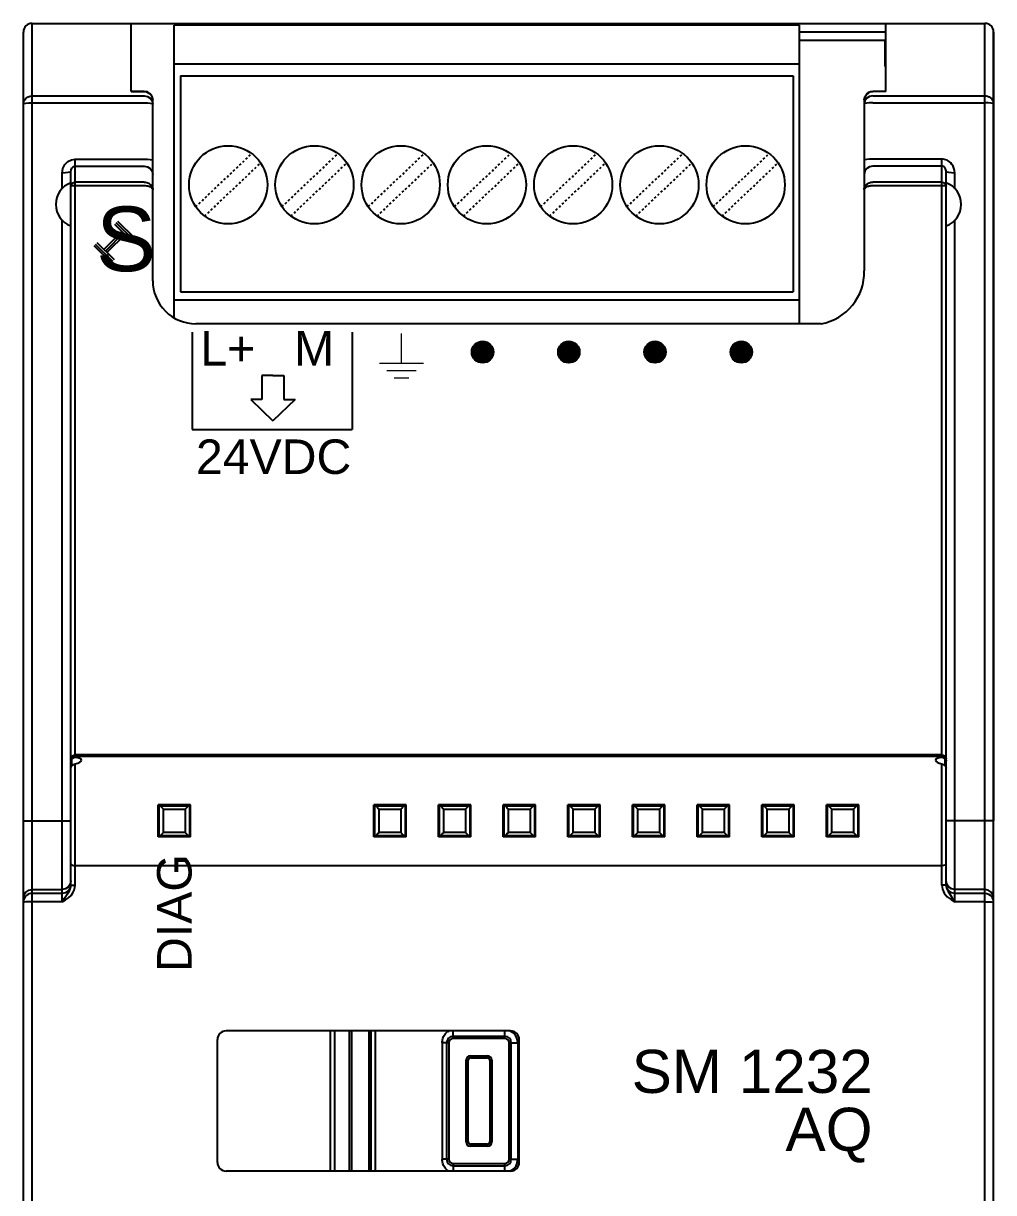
# Model space of a CAD drawing. Header units: inches. Extents: x 57 to 2760, y -193 to 2149.
# Drawn here: x 160 to 205, y 1289.4 to 1343.7 of the extents above; entities that cross this region are included whole.
import ezdxf

# ---------------------------------------------------------------- set-up
doc = ezdxf.new("R2010")
doc.units = ezdxf.units.IN
doc.header["$MEASUREMENT"] = 0
doc.linetypes.add('DOT', pattern=[0.2, 0.1, -0.1])
doc.styles.get("Standard").update_dxf_attribs({"font": 'arial.ttf'})

msp = doc.modelspace()

# ---------------------------------------------------------------- linework, layer by layer
at = {"color": 7, "linetype": 'Continuous'}
for p, q in [((159.97329, 1244.08422), (159.97329, 1343.28422)), ((160.37329, 1343.68422), (204.57329, 1343.68422)), ((160.37329, 1243.68422), (160.37329, 1343.68422)), ((164.97329, 1340.51791), (164.97329, 1343.68422)), ((195.97329, 1343.60422), (166.97329, 1343.60422)), ((166.97329, 1330.01417), (166.97329, 1343.60422)), ((195.97329, 1329.78895), (195.97329, 1343.60422)), ((199.97329, 1343.28422), (195.97329, 1343.28422)), ((199.97329, 1340.51791), (199.97329, 1343.68422)), ((204.57329, 1243.68422), (204.57329, 1343.68422)), ((204.97329, 1244.08422), (204.97329, 1343.28422)), ((204.97329, 1343.28422), (204.97329, 1306.68422)), ((199.97329, 1342.88422), (195.97329, 1342.88422)), ((199.92329, 1342.88422), (199.92329, 1341.88422)), ((195.97329, 1341.79422), (166.97329, 1341.79422)), ((199.97329, 1341.74784), (199.94488, 1341.74784)), ((167.26329, 1341.25422), (195.68329, 1341.25422)), ((167.26329, 1341.25422), (167.26329, 1331.22222)), ((195.68329, 1341.25422), (195.68329, 1331.22222)), ((164.97329, 1340.53058), (165.57329, 1340.53058)), ((165.57329, 1340.51791), (164.97329, 1340.51791)), ((165.72449, 1340.5009), (165.57329, 1340.53058)), ((199.22208, 1340.5009), (199.37329, 1340.53058)), ((199.37329, 1340.51791), (199.25765, 1340.50138)), ((199.97329, 1340.53058), (199.37329, 1340.53058)), ((199.97329, 1340.51791), (199.37329, 1340.51791)), ((160.37329, 1340.32249), (165.57329, 1340.32249)), ((160.37329, 1340.00264), (165.57329, 1340.00264)), ((165.94268, 1340.08424), (165.97329, 1339.93594)), ((165.97329, 1331.74631), (165.97329, 1340.13058)), ((198.97329, 1340.13058), (198.97329, 1332.20822)), ((199.00389, 1340.08424), (198.97329, 1339.93594)), ((199.1504, 1340.45221), (199.05727, 1340.36804)), ((199.25765, 1340.50138), (199.1504, 1340.45221)), ((199.37329, 1340.32249), (204.57329, 1340.32249)), ((199.37329, 1340.00264), (204.57329, 1340.00264)), ((162.37329, 1337.38679), (165.57329, 1337.38679)), ((162.37329, 1309.62007), (162.37329, 1337.38679)), ((202.57329, 1337.38679), (199.37329, 1337.38679)), ((202.57329, 1309.62007), (202.57329, 1337.38679)), ((161.77329, 1336.007), (161.77329, 1336.74021)), ((162.17329, 1309.47356), (162.17329, 1336.80036)), ((162.37329, 1337.06189), (165.57329, 1337.06189)), ((202.57329, 1337.06189), (199.37329, 1337.06189)), ((202.77329, 1309.47356), (202.77329, 1336.80039)), ((203.17329, 1336.007), (203.17329, 1336.74021)), ((165.57329, 1336.3199), (162.37329, 1336.3199)), ((165.97329, 1335.96918), (165.97329, 1336.67552)), ((202.57329, 1336.3199), (199.37329, 1336.3199)), ((165.57329, 1336.14705), (162.37329, 1336.14705)), ((202.57329, 1336.14705), (199.37329, 1336.14842)), ((161.77329, 1302.92192), (161.77329, 1334.56144)), ((203.17329, 1302.92192), (203.17329, 1334.56144)), ((166.97329, 1330.85511), (195.97329, 1330.85511)), ((167.26329, 1331.22222), (195.68329, 1331.22222)), ((196.97319, 1329.74622), (167.97329, 1329.74622)), ((180.77137, 1328.43974), (181.26428, 1328.93265)), ((180.7771, 1328.39908), (181.30494, 1328.92692)), ((180.78289, 1328.49767), (181.20635, 1328.92113)), ((180.7848, 1328.36037), (181.34365, 1328.91922)), ((180.7925, 1328.32167), (181.38235, 1328.91152)), ((180.79441, 1328.5556), (181.14842, 1328.90961)), ((180.8002, 1328.28296), (181.42106, 1328.90382)), ((180.80594, 1328.61352), (181.0905, 1328.89808)), ((180.8079, 1328.24426), (181.45976, 1328.89612)), ((180.82599, 1328.21594), (181.48808, 1328.87803)), ((180.84458, 1328.18812), (181.5159, 1328.85944)), ((180.86316, 1328.16031), (181.54371, 1328.84086)), ((180.88175, 1328.13249), (181.57153, 1328.82227)), ((180.88291, 1328.7369), (180.96712, 1328.82111)), ((180.90034, 1328.10467), (181.59935, 1328.80368)), ((180.92006, 1328.07799), (181.62603, 1328.78396)), ((180.94787, 1328.0594), (181.64462, 1328.75615)), ((180.97569, 1328.04082), (181.6632, 1328.72833)), ((181.00351, 1328.02223), (181.68179, 1328.70051)), ((181.03133, 1328.00364), (181.70038, 1328.67269)), ((181.05914, 1327.98506), (181.71896, 1328.64488)), ((181.09013, 1327.96964), (181.73438, 1328.61389)), ((184.77137, 1328.43974), (185.26428, 1328.93265)), ((184.7771, 1328.39908), (185.30494, 1328.92692)), ((184.78289, 1328.49767), (185.20635, 1328.92113)), ((184.7848, 1328.36037), (185.34365, 1328.91922)), ((184.7925, 1328.32167), (185.38235, 1328.91152)), ((184.79441, 1328.5556), (185.14842, 1328.90961)), ((184.8002, 1328.28296), (185.42106, 1328.90382)), ((184.80594, 1328.61352), (185.0905, 1328.89808)), ((184.8079, 1328.24426), (185.45976, 1328.89612)), ((184.82599, 1328.21594), (185.48808, 1328.87803)), ((184.84458, 1328.18812), (185.5159, 1328.85944)), ((184.86316, 1328.16031), (185.54371, 1328.84086)), ((184.88175, 1328.13249), (185.57153, 1328.82227)), ((184.88291, 1328.7369), (184.96712, 1328.82111)), ((184.90034, 1328.10467), (185.59935, 1328.80368)), ((184.92006, 1328.07799), (185.62603, 1328.78396)), ((184.94787, 1328.0594), (185.64462, 1328.75615)), ((184.97569, 1328.04082), (185.6632, 1328.72833)), ((185.00351, 1328.02223), (185.68179, 1328.70051)), ((185.03133, 1328.00364), (185.70038, 1328.67269)), ((185.05914, 1327.98506), (185.71896, 1328.64488)), ((185.09013, 1327.96964), (185.73438, 1328.61389)), ((188.77137, 1328.43974), (189.26428, 1328.93265)), ((188.7771, 1328.39908), (189.30494, 1328.92692)), ((188.78289, 1328.49767), (189.20635, 1328.92113)), ((188.7848, 1328.36037), (189.34365, 1328.91922)), ((188.7925, 1328.32167), (189.38235, 1328.91152)), ((188.79441, 1328.5556), (189.14842, 1328.90961)), ((188.8002, 1328.28296), (189.42106, 1328.90382)), ((188.80594, 1328.61352), (189.0905, 1328.89808)), ((188.8079, 1328.24426), (189.45976, 1328.89612)), ((188.82599, 1328.21594), (189.48808, 1328.87803)), ((188.84458, 1328.18812), (189.5159, 1328.85944)), ((188.86316, 1328.16031), (189.54371, 1328.84086)), ((188.88175, 1328.13249), (189.57153, 1328.82227)), ((188.88291, 1328.7369), (188.96712, 1328.82111)), ((188.90034, 1328.10467), (189.59935, 1328.80368)), ((188.92006, 1328.07799), (189.62603, 1328.78396)), ((188.94787, 1328.0594), (189.64462, 1328.75615)), ((188.97569, 1328.04082), (189.6632, 1328.72833)), ((189.00351, 1328.02223), (189.68179, 1328.70051)), ((189.03133, 1328.00364), (189.70038, 1328.67269)), ((189.05914, 1327.98506), (189.71896, 1328.64488)), ((189.09013, 1327.96964), (189.73438, 1328.61389)), ((192.77137, 1328.43974), (193.26428, 1328.93265)), ((192.7771, 1328.39908), (193.30494, 1328.92692)), ((192.78289, 1328.49767), (193.20635, 1328.92113)), ((192.7848, 1328.36037), (193.34365, 1328.91922)), ((192.7925, 1328.32167), (193.38235, 1328.91152)), ((192.79441, 1328.5556), (193.14842, 1328.90961)), ((192.8002, 1328.28296), (193.42106, 1328.90382)), ((192.80594, 1328.61352), (193.0905, 1328.89808)), ((192.8079, 1328.24426), (193.45976, 1328.89612)), ((192.82599, 1328.21594), (193.48808, 1328.87803)), ((192.84458, 1328.18812), (193.5159, 1328.85944)), ((192.86316, 1328.16031), (193.54371, 1328.84086)), ((192.88175, 1328.13249), (193.57153, 1328.82227)), ((192.88291, 1328.7369), (192.96712, 1328.82111)), ((192.90034, 1328.10467), (193.59935, 1328.80368)), ((192.92006, 1328.07799), (193.62603, 1328.78396)), ((192.94787, 1328.0594), (193.64462, 1328.75615)), ((192.97569, 1328.04082), (193.6632, 1328.72833)), ((193.00351, 1328.02223), (193.68179, 1328.70051)), ((193.03133, 1328.00364), (193.70038, 1328.67269)), ((193.05914, 1327.98506), (193.71896, 1328.64488)), ((193.09013, 1327.96964), (193.73438, 1328.61389)), ((181.12884, 1327.96194), (181.74208, 1328.57518)), ((181.16754, 1327.95425), (181.74977, 1328.53648)), ((181.20625, 1327.94655), (181.75747, 1328.49777)), ((181.24495, 1327.93885), (181.76517, 1328.45907)), ((181.29035, 1327.93784), (181.76618, 1328.41367)), ((181.34827, 1327.94936), (181.75466, 1328.35575)), ((181.4062, 1327.96088), (181.74314, 1328.29782)), ((181.46779, 1327.97607), (181.72795, 1328.23623)), ((181.60764, 1328.06951), (181.63451, 1328.09638)), ((185.12884, 1327.96194), (185.74208, 1328.57518)), ((185.16754, 1327.95425), (185.74977, 1328.53648)), ((185.20625, 1327.94655), (185.75747, 1328.49777)), ((185.24495, 1327.93885), (185.76517, 1328.45907)), ((185.29035, 1327.93784), (185.76618, 1328.41367)), ((185.34827, 1327.94936), (185.75466, 1328.35575)), ((185.4062, 1327.96088), (185.74314, 1328.29782)), ((185.46779, 1327.97607), (185.72795, 1328.23623)), ((185.60764, 1328.06951), (185.63451, 1328.09638)), ((189.12884, 1327.96194), (189.74208, 1328.57518)), ((189.16754, 1327.95425), (189.74977, 1328.53648)), ((189.20625, 1327.94655), (189.75747, 1328.49777)), ((189.24495, 1327.93885), (189.76517, 1328.45907)), ((189.29035, 1327.93784), (189.76618, 1328.41367)), ((189.34827, 1327.94936), (189.75466, 1328.35575)), ((189.4062, 1327.96088), (189.74314, 1328.29782)), ((189.46779, 1327.97607), (189.72795, 1328.23623)), ((189.60764, 1328.06951), (189.63451, 1328.09638)), ((193.12884, 1327.96194), (193.74208, 1328.57518)), ((193.16754, 1327.95425), (193.74977, 1328.53648)), ((193.20625, 1327.94655), (193.75747, 1328.49777)), ((193.24495, 1327.93885), (193.76517, 1328.45907)), ((193.29035, 1327.93784), (193.76618, 1328.41367)), ((193.34827, 1327.94936), (193.75466, 1328.35575)), ((193.4062, 1327.96088), (193.74314, 1328.29782)), ((193.46779, 1327.97607), (193.72795, 1328.23623)), ((193.60764, 1328.06951), (193.63451, 1328.09638)), ((202.57329, 1309.7402), (162.37329, 1309.7402)), ((202.57329, 1309.6728), (162.37329, 1309.6728)), ((162.17329, 1303.6921), (162.17329, 1309.43507)), ((162.22329, 1309.25312), (162.22329, 1309.56094)), ((162.37329, 1303.69686), (162.37329, 1309.32986)), ((202.57329, 1303.69686), (202.57329, 1309.32986)), ((202.72329, 1309.25312), (202.72329, 1309.56094)), ((202.77329, 1303.69214), (202.77329, 1309.43507)), ((202.77329, 1304.68066), (202.77329, 1309.12725)), ((167.72329, 1307.43422), (166.22329, 1307.43422)), ((166.22329, 1305.93422), (166.22329, 1307.43422)), ((167.72329, 1305.93422), (167.72329, 1307.43422)), ((177.72329, 1307.43422), (176.22329, 1307.43422)), ((176.22329, 1305.93422), (176.22329, 1307.43422)), ((177.72329, 1305.93422), (177.72329, 1307.43422)), ((180.72329, 1307.43422), (179.22329, 1307.43422)), ((179.22329, 1305.93422), (179.22329, 1307.43422)), ((180.72329, 1305.93422), (180.72329, 1307.43422)), ((183.72329, 1307.43422), (182.22329, 1307.43422)), ((182.22329, 1305.93422), (182.22329, 1307.43422)), ((183.72329, 1305.93422), (183.72329, 1307.43422)), ((186.72329, 1307.43422), (185.22329, 1307.43422)), ((185.22329, 1305.93422), (185.22329, 1307.43422)), ((186.72329, 1305.93422), (186.72329, 1307.43422)), ((188.22329, 1305.93422), (188.22329, 1307.43422)), ((189.72329, 1307.43422), (188.22329, 1307.43422)), ((189.72329, 1305.93422), (189.72329, 1307.43422)), ((191.22329, 1305.93422), (191.22329, 1307.43422)), ((192.72329, 1307.43422), (191.22329, 1307.43422)), ((192.72329, 1305.93422), (192.72329, 1307.43422)), ((194.22329, 1305.93422), (194.22329, 1307.43422)), ((195.72329, 1307.43422), (194.22329, 1307.43422)), ((195.72329, 1305.93422), (195.72329, 1307.43422)), ((197.22329, 1305.93422), (197.22329, 1307.43422)), ((198.72329, 1307.43422), (197.22329, 1307.43422)), ((198.72329, 1305.93422), (198.72329, 1307.43422)), ((166.22329, 1307.18422), (166.27329, 1307.18422)), ((166.27329, 1307.38422), (167.67329, 1307.38422)), ((166.27329, 1305.98422), (166.27329, 1307.38422)), ((166.47329, 1307.21993), (167.47329, 1307.21993)), ((166.47336, 1306.1485), (166.47336, 1307.21993)), ((167.47321, 1307.21993), (167.47321, 1306.1485)), ((167.67329, 1307.38422), (167.67329, 1305.98422)), ((167.67329, 1307.18422), (167.72329, 1307.18422)), ((176.22329, 1307.18422), (176.27329, 1307.18422)), ((176.27329, 1307.38422), (177.67329, 1307.38422)), ((176.27329, 1305.98422), (176.27329, 1307.38422)), ((176.47329, 1307.21993), (177.47329, 1307.21993)), ((176.47336, 1306.1485), (176.47336, 1307.21993)), ((177.47321, 1307.21993), (177.47321, 1306.1485)), ((177.67329, 1307.38422), (177.67329, 1305.98422)), ((179.27329, 1307.38422), (180.67329, 1307.38422)), ((179.27329, 1305.98422), (179.27329, 1307.38422)), ((179.47329, 1307.21993), (180.47329, 1307.21993)), ((179.47336, 1306.1485), (179.47336, 1307.21993)), ((180.47321, 1307.21993), (180.47321, 1306.1485)), ((180.67329, 1307.38422), (180.67329, 1305.98422)), ((182.27329, 1307.38422), (183.67329, 1307.38422)), ((182.27329, 1305.98422), (182.27329, 1307.38422)), ((182.47329, 1307.21993), (183.47329, 1307.21993)), ((182.47336, 1306.1485), (182.47336, 1307.21993)), ((183.47321, 1307.21993), (183.47321, 1306.1485)), ((183.67329, 1307.38422), (183.67329, 1305.98422)), ((185.27329, 1307.38422), (186.67329, 1307.38422)), ((185.27329, 1305.98422), (185.27329, 1307.38422)), ((185.47329, 1307.21993), (186.47329, 1307.21993)), ((185.47336, 1306.1485), (185.47336, 1307.21993)), ((186.47321, 1307.21993), (186.47321, 1306.1485)), ((186.67329, 1307.38422), (186.67329, 1305.98422)), ((188.27329, 1305.98422), (188.27329, 1307.38422)), ((188.27329, 1307.38422), (189.67329, 1307.38422)), ((188.47329, 1307.21993), (189.47329, 1307.21993)), ((188.47336, 1306.1485), (188.47336, 1307.21993)), ((189.47321, 1307.21993), (189.47321, 1306.1485)), ((189.67329, 1307.38422), (189.67329, 1305.98422)), ((191.27329, 1305.98422), (191.27329, 1307.38422)), ((191.27329, 1307.38422), (192.67329, 1307.38422)), ((191.47329, 1307.21993), (192.47329, 1307.21993)), ((191.47336, 1306.1485), (191.47336, 1307.21993)), ((192.47321, 1307.21993), (192.47321, 1306.1485)), ((192.67329, 1307.38422), (192.67329, 1305.98422)), ((194.27329, 1305.98422), (194.27329, 1307.38422)), ((194.27329, 1307.38422), (195.67329, 1307.38422)), ((194.47329, 1307.21993), (195.47329, 1307.21993)), ((194.47336, 1306.1485), (194.47336, 1307.21993)), ((195.47321, 1307.21993), (195.47321, 1306.1485)), ((195.67329, 1307.38422), (195.67329, 1305.98422)), ((197.27329, 1305.98422), (197.27329, 1307.38422)), ((197.27329, 1307.38422), (198.67329, 1307.38422)), ((197.47329, 1307.21993), (198.47329, 1307.21993)), ((197.47336, 1306.1485), (197.47336, 1307.21993)), ((198.47321, 1307.21993), (198.47321, 1306.1485)), ((198.67329, 1307.38422), (198.67329, 1305.98422)), ((198.67329, 1307.18422), (198.72329, 1307.18422)), ((159.97329, 1306.68422), (162.17329, 1306.68422)), ((204.97329, 1306.68422), (202.77329, 1306.68422)), ((166.22329, 1306.18422), (166.27329, 1306.18422)), ((167.72329, 1305.93422), (166.22329, 1305.93422)), ((167.67329, 1305.98422), (166.27329, 1305.98422)), ((167.47329, 1306.1485), (166.47329, 1306.1485)), ((167.67329, 1306.18422), (167.72329, 1306.18422)), ((176.22329, 1306.18422), (176.27329, 1306.18422)), ((177.72329, 1305.93422), (176.22329, 1305.93422)), ((177.67329, 1305.98422), (176.27329, 1305.98422)), ((177.47329, 1306.1485), (176.47329, 1306.1485)), ((180.72329, 1305.93422), (179.22329, 1305.93422)), ((180.67329, 1305.98422), (179.27329, 1305.98422)), ((180.47329, 1306.1485), (179.47329, 1306.1485)), ((183.72329, 1305.93422), (182.22329, 1305.93422)), ((183.67329, 1305.98422), (182.27329, 1305.98422)), ((183.47329, 1306.1485), (182.47329, 1306.1485)), ((186.72329, 1305.93422), (185.22329, 1305.93422)), ((186.67329, 1305.98422), (185.27329, 1305.98422)), ((186.47329, 1306.1485), (185.47329, 1306.1485)), ((189.72329, 1305.93422), (188.22329, 1305.93422)), ((189.67329, 1305.98422), (188.27329, 1305.98422)), ((189.47329, 1306.1485), (188.47329, 1306.1485)), ((192.72329, 1305.93422), (191.22329, 1305.93422)), ((192.67329, 1305.98422), (191.27329, 1305.98422)), ((192.47329, 1306.1485), (191.47329, 1306.1485)), ((195.72329, 1305.93422), (194.22329, 1305.93422)), ((195.67329, 1305.98422), (194.27329, 1305.98422)), ((195.47329, 1306.1485), (194.47329, 1306.1485)), ((198.72329, 1305.93422), (197.22329, 1305.93422)), ((198.67329, 1305.98422), (197.27329, 1305.98422)), ((198.47329, 1306.1485), (197.47329, 1306.1485)), ((198.67329, 1306.18422), (198.72329, 1306.18422)), ((202.57329, 1304.60034), (162.37329, 1304.60034)), ((162.17329, 1303.89487), (162.14284, 1303.74238)), ((162.27329, 1303.69623), (162.37329, 1303.69686)), ((202.67329, 1303.69623), (202.57329, 1303.69686)), ((202.80373, 1303.74238), (202.77329, 1303.89487)), ((159.97329, 1284.45532), (159.97329, 1303.09792)), ((160.37329, 1303.4964), (161.77329, 1303.4964)), ((161.77329, 1303.3116), (160.37329, 1303.3116)), ((204.57329, 1303.4964), (203.17329, 1303.4964)), ((204.57329, 1303.3116), (203.17329, 1303.3116)), ((204.97329, 1284.27052), (204.97329, 1303.09792)), ((159.98267, 1302.99893), (159.97329, 1302.91312)), ((161.77329, 1302.92192), (160.37329, 1302.92192)), ((204.57329, 1302.92192), (203.17329, 1302.92192)), ((182.57329, 1296.93422), (169.37329, 1296.93422)), ((174.22167, 1290.43422), (174.22167, 1296.93422)), ((174.42074, 1290.43422), (174.42074, 1296.93422)), ((175.10329, 1290.43422), (175.10329, 1296.93422)), ((175.10329, 1290.43422), (175.10329, 1296.93422)), ((175.20329, 1290.43422), (175.20329, 1296.93422)), ((176.00329, 1290.43422), (176.00329, 1296.93422)), ((176.10329, 1290.43422), (176.10329, 1296.93422)), ((176.30329, 1290.43422), (176.30329, 1296.93422)), ((179.90329, 1296.58422), (179.90329, 1296.93422)), ((182.30329, 1296.68422), (179.90329, 1296.68422)), ((182.30329, 1296.58422), (179.90329, 1296.58422)), ((182.30329, 1296.58422), (182.30329, 1296.93422)), ((168.97329, 1290.83422), (168.97329, 1296.53422)), ((179.70329, 1296.38422), (179.40329, 1296.38422)), ((179.40329, 1296.38422), (179.40329, 1290.98422)), ((179.60329, 1296.38422), (179.60329, 1290.98422)), ((179.70329, 1296.38422), (179.70329, 1290.98422)), ((182.50329, 1296.38422), (182.90329, 1296.38422)), ((182.50329, 1290.98422), (182.50329, 1296.38422)), ((182.60329, 1290.98422), (182.60329, 1296.38422)), ((182.90329, 1296.38422), (182.90329, 1290.98422)), ((182.97329, 1290.83422), (182.97329, 1296.53422)), ((180.60329, 1295.58422), (180.50329, 1295.58422)), ((180.50329, 1291.78422), (180.50329, 1295.58422)), ((180.60329, 1291.78422), (180.60329, 1295.58422)), ((180.60329, 1291.78422), (180.60329, 1295.58422)), ((180.70329, 1295.78422), (181.50329, 1295.78422)), ((180.70329, 1295.78422), (180.70329, 1295.68422)), ((180.70329, 1295.68422), (181.50329, 1295.68422)), ((180.70329, 1295.68422), (181.50329, 1295.68422)), ((181.50329, 1295.68422), (181.50329, 1295.78422)), ((181.70329, 1295.58422), (181.60329, 1295.58422)), ((181.60329, 1295.58422), (181.60329, 1291.78422)), ((181.70329, 1295.58422), (181.70329, 1291.78422)), ((180.50329, 1291.78422), (180.60329, 1291.78422)), ((181.60329, 1291.78422), (181.70329, 1291.78422)), ((181.50329, 1291.68422), (180.70329, 1291.68422)), ((181.50329, 1291.68422), (180.70329, 1291.68422)), ((180.70329, 1291.68422), (180.70329, 1291.58422)), ((181.50329, 1291.58422), (180.70329, 1291.58422)), ((181.50329, 1291.58422), (181.50329, 1291.68422)), ((179.70329, 1290.98422), (179.40329, 1290.98422)), ((179.90329, 1290.78422), (179.90328, 1290.43422)), ((179.90329, 1290.78422), (182.30329, 1290.78422)), ((179.90329, 1290.68422), (182.30329, 1290.68422)), ((179.90329, 1290.68422), (182.30329, 1290.68422)), ((182.30329, 1290.43422), (182.30329, 1290.78422)), ((182.50329, 1290.98422), (182.90329, 1290.98422)), ((182.57329, 1290.43422), (169.37329, 1290.43422))]:
    msp.add_line(p, q, dxfattribs=at)
at = {"linetype": 'DOT'}
for p, q in [((167.96743, 1335.18099), (170.56651, 1337.64304)), ((171.96743, 1335.18099), (174.56651, 1337.64304)), ((175.96743, 1335.18099), (178.56651, 1337.64304)), ((179.96743, 1335.18099), (182.56651, 1337.64304)), ((183.96743, 1335.18099), (186.56651, 1337.64304)), ((187.96743, 1335.18099), (190.56651, 1337.64304)), ((191.96743, 1335.18099), (194.56651, 1337.64304)), ((168.38006, 1334.7454), (170.97914, 1337.20745)), ((172.38006, 1334.7454), (174.97914, 1337.20745)), ((176.38006, 1334.7454), (178.97914, 1337.20745)), ((180.38006, 1334.7454), (182.97914, 1337.20745)), ((184.38006, 1334.7454), (186.97914, 1337.20745)), ((188.38006, 1334.7454), (190.97914, 1337.20745)), ((192.38006, 1334.7454), (194.97914, 1337.20745))]:
    msp.add_line(p, q, dxfattribs=at)
for p, q in [((164.54551, 1334.03024), (163.70696, 1333.19201)), ((164.19627, 1334.37184), (164.99795, 1333.57993)), ((164.26653, 1334.443), (165.06821, 1333.65108)), ((164.33679, 1334.51416), (165.13847, 1333.72224)), ((163.37681, 1333.51724), (164.17849, 1332.72533)), ((164.61621, 1333.95952), (163.77765, 1333.12129)), ((164.68691, 1333.88879), (163.84835, 1333.05056)), ((163.23629, 1333.37493), (164.03797, 1332.58301)), ((163.30655, 1333.44609), (164.10823, 1332.65417)), ((167.79901, 1329.35165), (167.79901, 1324.83806)), ((175.22901, 1329.35165), (175.22901, 1324.83806)), ((171.5462, 1327.35256), (171.03215, 1327.35256)), ((171.03215, 1327.35256), (171.03215, 1326.23417)), ((171.5462, 1327.35256), (172.06025, 1327.35256)), ((172.06025, 1327.35256), (172.06025, 1326.23417)), ((171.03215, 1326.23417), (170.5181, 1326.23417)), ((170.5181, 1326.23417), (171.5462, 1325.23669)), ((172.5743, 1326.23417), (171.5462, 1325.23669)), ((172.06025, 1326.23417), (172.5743, 1326.23417)), ((167.79901, 1324.83806), (175.22901, 1324.83806))]:
    msp.add_line(p, q)
at = {"color": 7, "linetype": 'Continuous', "lineweight": 15}
for p, q in [((177.51051, 1327.92584), (177.51051, 1329.29084)), ((176.48676, 1327.92584), (178.53426, 1327.92584)), ((176.82801, 1327.58459), (178.19301, 1327.58459)), ((177.16926, 1327.24334), (177.85176, 1327.24334))]:
    msp.add_line(p, q, dxfattribs=at)
at = {"color": 7, "linetype": 'Continuous'}
for points in [[(165.57329, 1340.51791), (165.68892, 1340.50138), (165.79617, 1340.45221), (165.8893, 1340.36804), (165.95214, 1340.25484), (165.97329, 1340.13058)], [(159.97329, 1339.93594), (159.97782, 1339.99395), (159.99315, 1340.05624), (160.02169, 1340.12026), (160.06532, 1340.18261), (160.12492, 1340.23895), (160.1991, 1340.28392), (160.28383, 1340.3127), (160.37329, 1340.32249)], [(159.97329, 1339.93594), (160.0034, 1339.96133), (160.09003, 1339.98303), (160.21994, 1339.99754), (160.37329, 1340.00264)], [(165.57329, 1340.32249), (165.72539, 1340.29345), (165.85562, 1340.20976), (165.94268, 1340.08424)], [(165.57329, 1340.00264), (165.72539, 1339.99763), (165.85562, 1339.98319), (165.94268, 1339.96153), (165.97329, 1339.93594)], [(165.97329, 1340.13058), (165.94389, 1340.28109), (165.85684, 1340.41271), (165.72449, 1340.5009)], [(198.97329, 1340.13058), (199.00268, 1340.28109), (199.08973, 1340.41271), (199.22208, 1340.5009)], [(199.05727, 1340.36804), (198.99443, 1340.25484), (198.97329, 1340.13058)], [(199.37329, 1340.00264), (199.22118, 1339.99763), (199.09095, 1339.98319), (199.00389, 1339.96153), (198.97329, 1339.93594)], [(199.37329, 1340.32249), (199.22118, 1340.29345), (199.09095, 1340.20976), (199.00389, 1340.08424)], [(204.57329, 1340.32249), (204.63328, 1340.31812), (204.69775, 1340.3033), (204.76402, 1340.27571), (204.82855, 1340.23354), (204.88686, 1340.17593), (204.93339, 1340.10422), (204.96317, 1340.02233), (204.97329, 1339.93594)], [(204.97329, 1339.93594), (204.94317, 1339.96133), (204.85654, 1339.98303), (204.72663, 1339.99754), (204.57329, 1340.00264)], [(161.77329, 1336.74021), (161.80601, 1336.95076), (161.89819, 1337.13505), (162.03505, 1337.27417), (162.19821, 1337.35856), (162.37329, 1337.38679)], [(165.57329, 1337.38679), (165.72636, 1337.38211), (165.85613, 1337.36879), (165.94284, 1337.34885), (165.97329, 1337.32532)], [(199.37329, 1337.38679), (199.22021, 1337.38211), (199.09044, 1337.36879), (199.00373, 1337.34885), (198.97329, 1337.32532)], [(203.17329, 1336.74021), (203.16218, 1336.86402), (203.13328, 1336.97228), (203.09189, 1337.0653), (203.04188, 1337.14395), (202.98665, 1337.20881), (202.92926, 1337.26065), (202.87172, 1337.3011), (202.81446, 1337.33223), (202.75672, 1337.35582), (202.69733, 1337.37281), (202.636, 1337.38325), (202.57329, 1337.38679)], [(162.17329, 1336.80039), (162.14283, 1336.77736), (162.05612, 1336.75784), (161.92635, 1336.74479), (161.77329, 1336.74021)], [(162.17329, 1336.80036), (162.18418, 1336.88544), (162.2149, 1336.96), (162.26058, 1337.01636), (162.31505, 1337.05053), (162.37329, 1337.06189)], [(165.57329, 1337.06189), (165.72636, 1337.03248), (165.85613, 1336.94872), (165.94284, 1336.82337), (165.97329, 1336.67552)], [(199.37329, 1337.06189), (199.22021, 1337.03248), (199.09044, 1336.94872), (199.00373, 1336.82337), (198.97329, 1336.67552)], [(202.77329, 1336.80039), (202.76958, 1336.85044), (202.75995, 1336.89421), (202.74615, 1336.93182), (202.72948, 1336.96363), (202.71107, 1336.98987), (202.69194, 1337.01085), (202.67276, 1337.02721), (202.65367, 1337.03981), (202.63443, 1337.04935), (202.61463, 1337.05623), (202.59419, 1337.06045), (202.57329, 1337.06189)], [(203.17329, 1336.74021), (203.02021, 1336.74479), (202.89044, 1336.75784), (202.80373, 1336.77736), (202.77329, 1336.80039)], [(162.17329, 1336.12671), (162.18851, 1336.20064), (162.23186, 1336.26331), (162.29675, 1336.30519), (162.37329, 1336.3199)], [(165.57329, 1336.3199), (165.63812, 1336.31526), (165.69544, 1336.30315), (165.74532, 1336.28581), (165.78842, 1336.26486), (165.82567, 1336.24128), (165.85807, 1336.21547), (165.88665, 1336.18716), (165.91188, 1336.15592), (165.93331, 1336.12202), (165.95041, 1336.08611), (165.96283, 1336.04888), (165.97049, 1336.01063), (165.97329, 1335.96922)], [(198.97329, 1335.96917), (198.97602, 1336.01015), (198.98412, 1336.05029), (198.99738, 1336.08909), (199.01549, 1336.126), (199.03808, 1336.16056), (199.0647, 1336.19235), (199.09501, 1336.22113), (199.12871, 1336.24671), (199.16532, 1336.26877), (199.20419, 1336.28702), (199.24463, 1336.30126), (199.28609, 1336.31146), (199.32872, 1336.31771), (199.37329, 1336.3199)], [(202.57329, 1336.3199), (202.64886, 1336.30557), (202.71378, 1336.26421), (202.75795, 1336.20089), (202.77329, 1336.12671)], [(162.37329, 1336.14705), (162.2965, 1336.14549), (162.23123, 1336.14103), (162.18815, 1336.13441), (162.17329, 1336.12671)], [(165.97329, 1335.96919), (165.97049, 1335.99021), (165.96283, 1336.0096), (165.95041, 1336.02848), (165.93332, 1336.04669), (165.91189, 1336.06388), (165.88666, 1336.07972), (165.85808, 1336.09408), (165.8257, 1336.10716), (165.78845, 1336.11912), (165.74536, 1336.12975), (165.69548, 1336.13855), (165.63818, 1336.14469), (165.57337, 1336.14705)], [(199.37329, 1336.14705), (199.32872, 1336.14595), (199.28609, 1336.14278), (199.24463, 1336.1376), (199.20418, 1336.13038), (199.16531, 1336.12112), (199.12871, 1336.10993), (199.09501, 1336.09695), (199.0647, 1336.08236), (199.03808, 1336.06623), (199.01549, 1336.04871), (198.99738, 1336.02999), (198.98412, 1336.01032), (198.97602, 1335.98997), (198.97329, 1335.96919)], [(202.77329, 1336.12671), (202.75795, 1336.13452), (202.71378, 1336.14119), (202.64886, 1336.14555), (202.57329, 1336.14705)], [(162.17329, 1309.55633), (162.18384, 1309.61528), (162.21313, 1309.66646), (162.25678, 1309.70578), (162.31161, 1309.73124), (162.37329, 1309.7402)], [(162.37329, 1309.6728), (162.29675, 1309.65764), (162.23186, 1309.61445), (162.18851, 1309.54981), (162.17329, 1309.47356)], [(162.37329, 1309.62007), (162.29144, 1309.60763), (162.22329, 1309.56094)], [(162.67329, 1309.5033), (162.65233, 1309.54683), (162.59113, 1309.58141), (162.495, 1309.60576), (162.37329, 1309.62007)], [(202.57329, 1309.62007), (202.45157, 1309.60576), (202.35544, 1309.58141), (202.29424, 1309.54683), (202.27329, 1309.5033)], [(202.57329, 1309.7402), (202.63488, 1309.73126), (202.68955, 1309.70594), (202.73323, 1309.66672), (202.76269, 1309.61537), (202.77329, 1309.55633)], [(202.57329, 1309.6728), (202.64982, 1309.65764), (202.71471, 1309.61445), (202.75806, 1309.54981), (202.77329, 1309.47356)], [(202.72329, 1309.56094), (202.65515, 1309.60762), (202.57329, 1309.62007)], [(162.22329, 1309.56094), (162.1861, 1309.50211), (162.17329, 1309.43507)], [(162.17329, 1309.12725), (162.1861, 1309.19429), (162.22329, 1309.25312)], [(162.22329, 1309.25312), (162.29145, 1309.30337), (162.37329, 1309.32986)], [(162.37329, 1309.32986), (162.495, 1309.36039), (162.59113, 1309.4041), (162.65233, 1309.45399), (162.67329, 1309.5033)], [(202.27329, 1309.5033), (202.29424, 1309.45399), (202.35544, 1309.4041), (202.45157, 1309.36039), (202.57329, 1309.32986)], [(202.57329, 1309.32986), (202.65516, 1309.30334), (202.72329, 1309.25312)], [(202.77329, 1309.43507), (202.76041, 1309.50227), (202.72329, 1309.56094)], [(202.72329, 1309.25312), (202.76041, 1309.19445), (202.77329, 1309.12725)], [(166.47329, 1307.21993), (166.4191, 1307.275), (166.3666, 1307.32974), (166.31595, 1307.38422)], [(167.47329, 1307.21993), (167.52747, 1307.275), (167.57997, 1307.32974), (167.63062, 1307.38422)], [(176.47329, 1307.21993), (176.41903, 1307.27507), (176.36654, 1307.32981), (176.31595, 1307.38422)], [(177.47329, 1307.21993), (177.52754, 1307.27507), (177.58003, 1307.32981), (177.63062, 1307.38422)], [(179.47329, 1307.21993), (179.41904, 1307.27505), (179.36655, 1307.3298), (179.31595, 1307.38422)], [(180.47329, 1307.21993), (180.52753, 1307.27505), (180.58002, 1307.3298), (180.63062, 1307.38422)], [(182.47329, 1307.21993), (182.41906, 1307.27504), (182.36656, 1307.32979), (182.31595, 1307.38422)], [(183.47329, 1307.21993), (183.52751, 1307.27504), (183.58001, 1307.32979), (183.63062, 1307.38422)], [(185.47329, 1307.21993), (185.41907, 1307.27503), (185.36658, 1307.32977), (185.31595, 1307.38422)], [(186.47329, 1307.21993), (186.5275, 1307.27503), (186.57999, 1307.32977), (186.63062, 1307.38422)], [(188.47329, 1307.21993), (188.41908, 1307.27502), (188.36659, 1307.32976), (188.31595, 1307.38422)], [(189.47329, 1307.21993), (189.52749, 1307.27502), (189.57998, 1307.32976), (189.63062, 1307.38422)], [(191.47329, 1307.21993), (191.41909, 1307.27501), (191.36659, 1307.32975), (191.31595, 1307.38422)], [(192.47329, 1307.21993), (192.52748, 1307.27501), (192.57997, 1307.32975), (192.63062, 1307.38422)], [(194.47329, 1307.21993), (194.4191, 1307.275), (194.3666, 1307.32975), (194.31595, 1307.38422)], [(195.47329, 1307.21993), (195.52747, 1307.275), (195.57997, 1307.32975), (195.63062, 1307.38422)], [(197.47329, 1307.21993), (197.4191, 1307.275), (197.3666, 1307.32974), (197.31595, 1307.38422)], [(198.47329, 1307.21993), (198.52747, 1307.275), (198.57997, 1307.32974), (198.63062, 1307.38422)], [(166.47329, 1306.1485), (166.4191, 1306.09344), (166.3666, 1306.03869), (166.31595, 1305.98422)], [(167.47329, 1306.1485), (167.52747, 1306.09344), (167.57997, 1306.03869), (167.63062, 1305.98422)], [(176.47329, 1306.1485), (176.41903, 1306.09337), (176.36654, 1306.03862), (176.31595, 1305.98422)], [(177.47329, 1306.1485), (177.52754, 1306.09337), (177.58003, 1306.03862), (177.63062, 1305.98422)], [(179.47329, 1306.1485), (179.41904, 1306.09338), (179.36655, 1306.03864), (179.31595, 1305.98422)], [(180.47329, 1306.1485), (180.52753, 1306.09338), (180.58002, 1306.03864), (180.63062, 1305.98422)], [(182.47329, 1306.1485), (182.41906, 1306.0934), (182.36656, 1306.03865), (182.31595, 1305.98422)], [(183.47329, 1306.1485), (183.52751, 1306.0934), (183.58001, 1306.03865), (183.63062, 1305.98422)], [(185.47329, 1306.1485), (185.41907, 1306.09341), (185.36658, 1306.03866), (185.31595, 1305.98422)], [(186.47329, 1306.1485), (186.5275, 1306.09341), (186.57999, 1306.03866), (186.63062, 1305.98422)], [(188.47329, 1306.1485), (188.41908, 1306.09342), (188.36659, 1306.03868), (188.31595, 1305.98422)], [(189.47329, 1306.1485), (189.52749, 1306.09342), (189.57998, 1306.03868), (189.63062, 1305.98422)], [(191.47329, 1306.1485), (191.41909, 1306.09343), (191.36659, 1306.03868), (191.31595, 1305.98422)], [(192.47329, 1306.1485), (192.52748, 1306.09343), (192.57997, 1306.03868), (192.63062, 1305.98422)], [(194.47329, 1306.1485), (194.4191, 1306.09344), (194.3666, 1306.03869), (194.31595, 1305.98422)], [(195.47329, 1306.1485), (195.52747, 1306.09344), (195.57997, 1306.03869), (195.63062, 1305.98422)], [(197.47329, 1306.1485), (197.4191, 1306.09344), (197.3666, 1306.03869), (197.31595, 1305.98422)], [(198.47329, 1306.1485), (198.52747, 1306.09344), (198.57997, 1306.03869), (198.63062, 1305.98422)], [(162.17329, 1304.68066), (162.18719, 1304.65083), (162.22848, 1304.62489), (162.29334, 1304.60691), (162.37329, 1304.60034)], [(202.77329, 1304.68066), (202.75938, 1304.65083), (202.71809, 1304.62489), (202.65323, 1304.60691), (202.57329, 1304.60034)], [(162.14284, 1303.74238), (162.05613, 1303.61311), (161.92636, 1303.52673), (161.77329, 1303.4964)], [(161.77329, 1302.92192), (161.93109, 1303.01628), (162.06893, 1303.11494), (162.18376, 1303.22426), (162.27163, 1303.34286), (162.33087, 1303.46492), (162.36347, 1303.58459), (162.37329, 1303.69686)], [(162.16983, 1303.69279), (162.14284, 1303.55758), (162.05613, 1303.42831), (161.92636, 1303.34193), (161.77329, 1303.3116)], [(161.77329, 1302.92192), (161.87856, 1303.09804), (161.97029, 1303.23383), (162.04676, 1303.34291), (162.10544, 1303.43976), (162.14499, 1303.53006), (162.16674, 1303.61458), (162.17329, 1303.6921)], [(162.17329, 1303.6921), (162.20008, 1303.69448), (162.27329, 1303.69623)], [(202.57329, 1303.69686), (202.60069, 1303.50986), (202.6835, 1303.32906), (202.82203, 1303.1635), (202.9986, 1303.02719), (203.17329, 1302.92192)], [(202.77329, 1303.6921), (202.74649, 1303.69448), (202.67329, 1303.69623)], [(202.77329, 1303.69214), (202.79162, 1303.5619), (202.84703, 1303.4288), (202.93934, 1303.28576), (203.05669, 1303.11576), (203.17329, 1302.92192)], [(203.17329, 1303.3116), (203.02021, 1303.34193), (202.89044, 1303.42831), (202.80373, 1303.55758), (202.77673, 1303.69283)], [(203.17329, 1303.4964), (203.02021, 1303.52673), (202.89044, 1303.61311), (202.80373, 1303.74238)], [(159.97329, 1303.09792), (160.00373, 1303.25041), (160.09044, 1303.37968), (160.22021, 1303.46606), (160.37329, 1303.4964)], [(160.37329, 1303.3116), (160.30961, 1303.30652), (160.2426, 1303.28973), (160.17519, 1303.2593), (160.11101, 1303.21399), (160.05451, 1303.15383), (160.01045, 1303.08085), (159.98267, 1302.99893)], [(204.97329, 1303.09792), (204.94284, 1303.25041), (204.85613, 1303.37968), (204.72636, 1303.46606), (204.57329, 1303.4964)], [(204.88092, 1303.16781), (204.82179, 1303.22537), (204.74815, 1303.2715), (204.66352, 1303.30133), (204.57329, 1303.3116)], [(204.97329, 1302.91312), (204.96871, 1302.97324), (204.95322, 1303.03774), (204.92451, 1303.10381), (204.88092, 1303.16781)], [(160.37329, 1302.92192), (160.21965, 1302.92124), (160.0895, 1302.91932), (160.00296, 1302.91644), (159.97329, 1302.91312)], [(204.57329, 1302.92192), (204.72692, 1302.92124), (204.85707, 1302.91932), (204.94361, 1302.91644), (204.97329, 1302.91312)], [(179.40329, 1296.38422), (179.40431, 1296.42907), (179.40793, 1296.47638), (179.41508, 1296.52638), (179.4266, 1296.5782), (179.44275, 1296.62976), (179.46333, 1296.67943), (179.48789, 1296.72617), (179.516, 1296.76955), (179.54747, 1296.80956), (179.58201, 1296.84604), (179.61922, 1296.87869), (179.65857, 1296.90721), (179.69943, 1296.93135), (179.70555, 1296.93422)], [(179.70555, 1290.43422), (179.69939, 1290.43711), (179.65852, 1290.46126), (179.61917, 1290.4898), (179.58195, 1290.52246), (179.54741, 1290.55895), (179.51594, 1290.59897), (179.48782, 1290.64238), (179.46328, 1290.68913), (179.44272, 1290.73878), (179.42659, 1290.79029), (179.41508, 1290.84204), (179.40793, 1290.89202), (179.40431, 1290.93934), (179.40329, 1290.98422)]]:
    msp.add_lwpolyline(points, dxfattribs=at)
for centre, radius in [((169.47329, 1336.19422), 1.815), ((173.47329, 1336.19422), 1.815), ((177.47329, 1336.19422), 1.815), ((181.47329, 1336.19422), 1.815), ((185.47329, 1336.19422), 1.815), ((189.47329, 1336.19422), 1.815), ((193.47329, 1336.19422), 1.815), ((181.27019, 1328.43383), 0.5), ((185.27019, 1328.43383), 0.5), ((189.27019, 1328.43383), 0.5), ((193.27019, 1328.43383), 0.5)]:
    msp.add_circle(centre, radius, dxfattribs=at)
for centre, radius, start, end in [((160.37329, 1343.28422), 0.4, 90, 180), ((204.57329, 1343.28422), 0.4, 0, 90), ((200.72329, 1341.88422), 0.8, 180, 199.697267), ((162.53757, 1335.28422), 1.06429, 110.01596, 249.98404), ((202.409, 1335.28422), 1.06429, 290.01596, 69.98404), ((196.53421, 1332.14627), 2.43986, 280.365181, 1.455004), ((167.97329, 1331.74622), 2, 179.997323, 270), ((177.87329, 1307.38422), 0.2, 180, 219.509619), ((177.87329, 1307.38422), 0.2, 210, 219.509619), ((179.07329, 1307.38422), 0.2, 320.490381, 0), ((180.87329, 1307.38422), 0.2, 180, 219.509619), ((180.87329, 1307.38422), 0.2, 210, 219.509619), ((182.07329, 1307.38422), 0.2, 320.490381, 0), ((183.87329, 1307.38422), 0.2, 180, 219.509619), ((183.87329, 1307.38422), 0.2, 210, 219.509619), ((185.07329, 1307.38422), 0.2, 320.490381, 0), ((186.87329, 1307.38422), 0.2, 180, 219.509619), ((186.87329, 1307.38422), 0.2, 210, 219.509619), ((188.07329, 1307.38422), 0.2, 320.490381, 0), ((189.87329, 1307.38422), 0.2, 180, 219.509619), ((189.87329, 1307.38422), 0.2, 210, 219.509619), ((191.07329, 1307.38422), 0.2, 320.490381, 0), ((192.87329, 1307.38422), 0.2, 180, 219.509619), ((192.87329, 1307.38422), 0.2, 210, 219.509619), ((194.07329, 1307.38422), 0.2, 320.490381, 0), ((195.87329, 1307.38422), 0.2, 180, 219.509619), ((195.87329, 1307.38422), 0.2, 210, 219.509619), ((197.07329, 1307.38422), 0.2, 320.490381, 0), ((177.87329, 1305.98422), 0.2, 140.490381, 180), ((177.87329, 1305.98422), 0.2, 140.490381, 150), ((179.07329, 1305.98422), 0.2, 0, 39.509599), ((179.07329, 1305.98422), 0.2, 0, 39.509619), ((180.87329, 1305.98422), 0.2, 140.490381, 180), ((180.87329, 1305.98422), 0.2, 140.490381, 150), ((182.07329, 1305.98422), 0.2, 0, 39.509599), ((182.07329, 1305.98422), 0.2, 0, 39.509619), ((183.87329, 1305.98422), 0.2, 140.490381, 180), ((183.87329, 1305.98422), 0.2, 140.490381, 150), ((185.07329, 1305.98422), 0.2, 0, 39.509599), ((185.07329, 1305.98422), 0.2, 0, 39.509619), ((186.87329, 1305.98422), 0.2, 140.490381, 180), ((186.87329, 1305.98422), 0.2, 140.490381, 150), ((188.07329, 1305.98422), 0.2, 0, 39.509599), ((188.07329, 1305.98422), 0.2, 0, 39.509619), ((189.87329, 1305.98422), 0.2, 140.490381, 180), ((189.87329, 1305.98422), 0.2, 140.490381, 150), ((191.07329, 1305.98422), 0.2, 0, 39.509599), ((191.07329, 1305.98422), 0.2, 0, 39.509619), ((192.87329, 1305.98422), 0.2, 140.490381, 180), ((192.87329, 1305.98422), 0.2, 140.490381, 150), ((194.07329, 1305.98422), 0.2, 0, 39.509599), ((194.07329, 1305.98422), 0.2, 0, 39.509619), ((195.87329, 1305.98422), 0.2, 140.490381, 180), ((195.87329, 1305.98422), 0.2, 140.490381, 150), ((197.07329, 1305.98422), 0.2, 0, 39.509599), ((197.07329, 1305.98422), 0.2, 0, 39.509619), ((169.37329, 1296.53422), 0.4, 90, 180), ((179.90329, 1296.38422), 0.3, 90, 180.00166), ((179.90329, 1296.38422), 0.2, 90, 180), ((182.30329, 1296.38422), 0.3, 0.000002, 89.999999), ((182.30329, 1296.38422), 0.3, 0, 90), ((182.30329, 1296.38422), 0.2, 0, 90), ((182.30329, 1296.38422), 0.6, 0, 67.607836), ((182.57329, 1296.53422), 0.4, 0, 90), ((180.70329, 1295.58422), 0.2, 90, 180), ((180.70329, 1295.58422), 0.1, 90, 180), ((181.50329, 1295.58422), 0.2, 0, 90), ((181.50329, 1295.58422), 0.1, 0, 90), ((181.50329, 1295.58422), 0.1, 0, 90), ((180.70329, 1291.78422), 0.2, 180, 270), ((180.70329, 1291.78422), 0.1, 180, 270), ((180.70329, 1291.78422), 0.1, 180, 270), ((181.50329, 1291.78422), 0.2, 270, 0), ((181.50329, 1291.78422), 0.1, 270, 0), ((169.37329, 1290.83422), 0.4, 180, 270), ((179.90329, 1290.98422), 0.3, 179.998328, 269.999999), ((179.90329, 1290.98422), 0.3, 180, 270), ((179.90329, 1290.98422), 0.2, 180, 270), ((182.30329, 1290.98422), 0.2, 270, 0), ((182.30329, 1290.98422), 0.3, 270, 0), ((182.57329, 1290.83422), 0.4, 270, 0), ((182.30329, 1290.98422), 0.6, 299.991389, 0)]:
    msp.add_arc(centre, radius, start, end, dxfattribs=at)

# ---------------------------------------------------------------- texts
for s, insert, char_height, width, attachment_point in [('S', (163.33812, 1335.18555), 3, 4.2892434, 1), ('L+', (169.45447, 1329.4057), 1.6, 5.3067617, 2), ('M', (173.45447, 1329.4057), 1.6, 5.3067617, 2), ('24VDC', (171.58041, 1324.37827), 1.6, 12.4032, 2), ('SM 1232', (199.36879, 1296.05989), 2, 16.32, 3), ('AQ', (199.35758, 1293.37095), 2, 16.32, 3)]:
    msp.add_mtext(s, dxfattribs=dict(insert=insert, char_height=char_height, width=width, attachment_point=attachment_point))
at = {"insert": (166.17433, 1299.67087), "char_height": 1.6, "width": 4.9866667, "attachment_point": 1, "rotation": 90}
msp.add_mtext('DIAG', dxfattribs=at)

doc.saveas('drawing.dxf')
